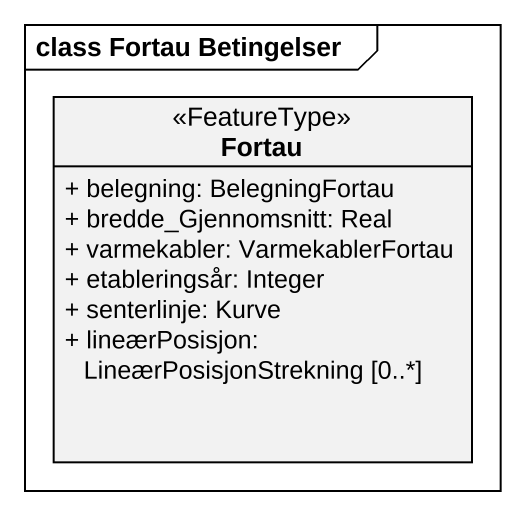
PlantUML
@startuml
mainframe class Fortau Betingelser
hide circle
hide empty members
skinparam classAttributeIconSize 0
class Fortau <<FeatureType>> {
  + belegning: BelegningFortau
  + bredde_Gjennomsnitt: Real
  + varmekabler: VarmekablerFortau
  + etableringsår: Integer
  + senterlinje: Kurve
  + lineærPosisjon: LineærPosisjonStrekning [0..*]
}
@enduml
